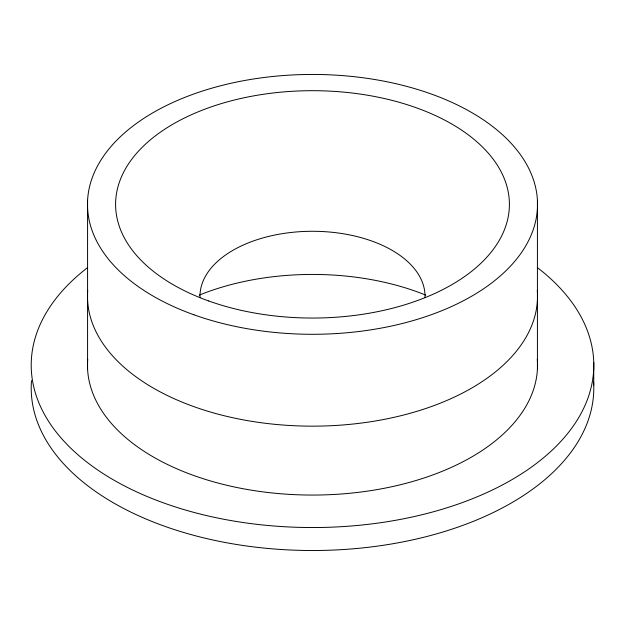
<?xml version="1.0" encoding="UTF-8"?>
<svg xmlns="http://www.w3.org/2000/svg" width="625" height="625" viewBox="0 0 625 625"><rect width="100%" height="100%" fill="white"/><g stroke="black" fill="none" stroke-linecap="round" stroke-linejoin="round"><path stroke-width="0.94" d="M593.75 362.422L593.75 385.391M537.422 200.289L537.422 369.219M87.578 200.289L87.578 369.219M537.266 267.5A281.289 162.398 0 0 1 502.023 485.148A281.289 162.398 0 0 1 123.406 485.367A281.289 162.398 0 0 1 87.383 267.766M537.297 359.25A225.031 129.922 0 0 1 312.5 495.062A225.031 129.922 0 0 1 87.703 359.25M593.57 381.68A281.289 162.398 0 0 1 311.586 550.508A281.289 162.398 0 0 1 31.508 380.625M537.297 290.344A225.031 129.922 0 0 1 312.5 426.156A225.031 129.922 0 0 1 87.703 290.344M200.008 297.461A112.516 64.961 0 0 1 312.5 231.281A112.516 64.961 0 0 1 424.992 297.461M199.281 295.102A196.906 113.68 0 0 1 425.719 295.102M193.922 314.789A225.031 129.922 0 0 0 537.422 208.453A225.031 129.922 0 0 0 206.164 89.867A225.031 129.922 0 0 0 193.922 314.789M208.742 300.984A196.906 113.68 0 0 0 509.305 207.938A196.906 113.68 0 0 0 219.453 104.18A196.906 113.68 0 0 0 208.742 300.984"/></g></svg>
